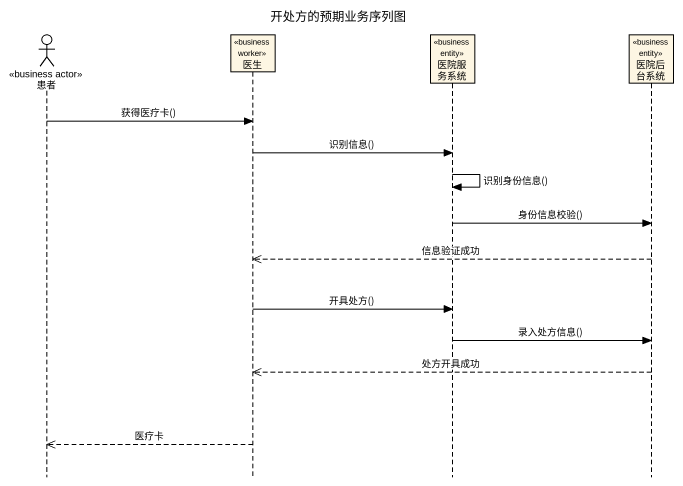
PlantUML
@startuml
title 开处方的预期业务序列图
hide footbox
actor 患者 <<business actor>>
participant 医生 <<business worker>>
participant 医院服务系统 <<business entity>>
participant 医院后台系统 <<business entity>>

患者 -> 医生 : 获得医疗卡()
医生 -> 医院服务系统 : 识别信息()
医院服务系统 -> 医院服务系统 : 识别身份信息()
医院服务系统 -> 医院后台系统 : 身份信息校验()
医院后台系统 -->> 医生 : 信息验证成功
医生 -> 医院服务系统 : 开具处方()
医院服务系统 -> 医院后台系统 : 录入处方信息()
医院后台系统 -->> 医生 : 处方开具成功
医生 -->> 患者 : 医疗卡
@enduml
